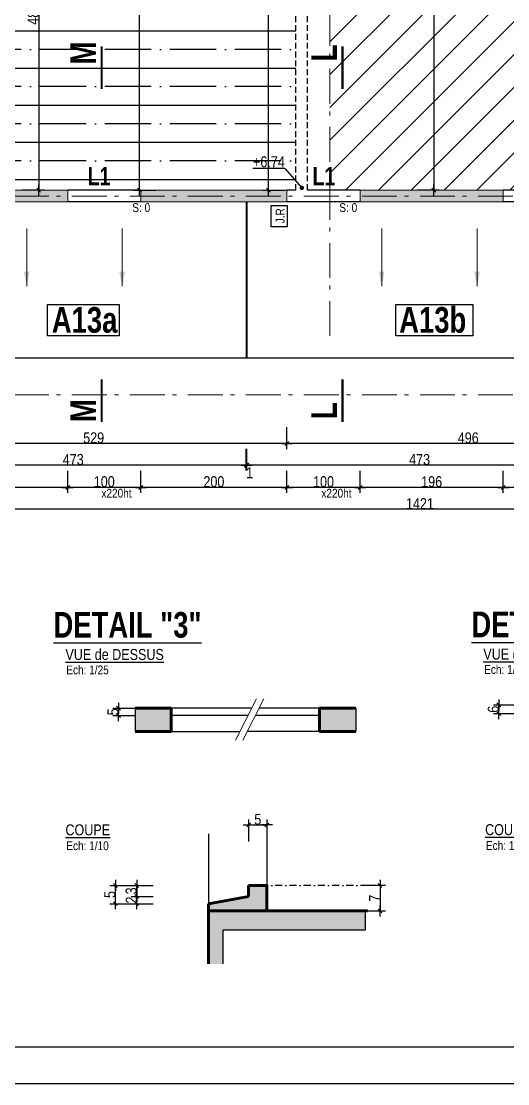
# Model space of a CAD drawing. Header units: centimetres. Extents: x -31 to 9059, y 2319 to 6519.
# Drawn here: x 6375 to 7041, y 2319 to 3772 of the extents above; entities that cross this region are included whole.
import ezdxf
from ezdxf.enums import TextEntityAlignment as Align

# ---------------------------------------------------------------- set-up
doc = ezdxf.new("R2010")
doc.units = ezdxf.units.CM
doc.header["$LTSCALE"] = 12.7
doc.header["$PDMODE"] = 1
doc.header["$PDSIZE"] = -2
for name, pattern in [('CACHEX2', [19.05, 12.7, -6.35]), ('Style de ligne -6', [2.08328, 1.25, -0.41656, 0.13886, -0.27786]), ('TIRETPTX2', [50.8, 25.4, -12.7, 0, -12.7])]:
    doc.linetypes.add(name, pattern=pattern)
for name, color, linetype in [('01_cote_gen', 4, 'Continuous'), ('01_linteaux', 2, 'Continuous'), ('01_murs_sup', 2, 'CACHEX2'), ('01_poch_BN', 9, 'Continuous'), ('01_poch_murs', 253, 'Continuous'), ('01_texte', 230, 'Continuous'), ('AA_COTES', 2, 'Continuous')]:
    doc.layers.add(name, color=color, linetype=linetype)
for name, color, linetype, lineweight in [('01_murs_coup', 5, 'Continuous', 60), ('01_tram_axes', 2, 'TIRETPTX2', 9), ('B Général', 7, 'Continuous', 5)]:
    doc.layers.add(name, color=color, linetype=linetype, lineweight=lineweight)
doc.styles.add('ARIAL NA', font='ARIALN.TTF')
doc.styles.add('impact', font='impact.ttf')
doc.styles.add('STYLE2', font='ARIALN.TTF')
doc.dimstyles.new('JB10', dxfattribs={"dimscale": 0.1, "dimtxt": 150, "dimasz": 15, "dimexe": 0.1, "dimexo": 0.1, "dimgap": 0.09, "dimtad": 1, "dimdec": 1, "dimlfac": 0.2, "dimdsep": 46, "dimtxsty": 'STYLE2', "dimblk1": 'BOND_G', "dimblk2": 'BOND_D', "dimsah": 1, "dimcen": 1.5, "dimdle": 0.01, "dimse1": 1, "dimse2": 1, "dimclrd": 4, "dimclre": 2, "dimclrt": 6, "dimazin": 2, "dimtfac": 2.333333, "dimtdec": 1, "dimtix": 1, "dimtmove": 2, "dimatfit": 3, "dimldrblk": 'BOND_G', "dimfxl": 1, "dimtolj": 1, "dimtzin": 0, "dimarcsym": 0})
doc.dimstyles.new('JB25', dxfattribs={"dimscale": 0.1, "dimtxt": 150, "dimasz": 15, "dimexe": 0.1, "dimexo": 0.1, "dimgap": 0.09, "dimtad": 1, "dimdec": 1, "dimlfac": 0.5, "dimdsep": 46, "dimtxsty": 'STYLE2', "dimblk1": 'BOND_G', "dimblk2": 'BOND_D', "dimsah": 1, "dimcen": 1.5, "dimdle": 0.01, "dimse1": 1, "dimse2": 1, "dimclrd": 4, "dimclre": 2, "dimclrt": 6, "dimazin": 2, "dimtfac": 2.333333, "dimtdec": 1, "dimtix": 1, "dimtmove": 2, "dimatfit": 3, "dimldrblk": 'BOND_G', "dimfxl": 1, "dimtolj": 1, "dimtzin": 0, "dimarcsym": 0})
doc.dimstyles.new('JB50', dxfattribs={"dimscale": 0.1, "dimtxt": 150, "dimasz": 15, "dimexe": 0.1, "dimexo": 0.1, "dimgap": 0.09, "dimtad": 1, "dimdec": 1, "dimdsep": 46, "dimtxsty": 'STYLE2', "dimblk1": 'BOND_G', "dimblk2": 'BOND_D', "dimsah": 1, "dimcen": 1.5, "dimdle": 0.01, "dimse1": 1, "dimse2": 1, "dimclrd": 4, "dimclre": 2, "dimclrt": 6, "dimazin": 2, "dimtfac": 2.333333, "dimtdec": 1, "dimtix": 1, "dimtmove": 2, "dimatfit": 3, "dimldrblk": 'BOND_G', "dimfxl": 1, "dimtolj": 1, "dimtzin": 0, "dimarcsym": 0})

# ---------------------------------------------------------------- blocks, each defined once
blk = doc.blocks.new('BOND_G')
at = {"layer": 'AA_COTES', "color": 0}
for p, q in [((0, -5), (0, 15)), ((5, 0), (-5, 0)), ((1.77, 1.77), (-1.77, -1.77))]:
    blk.add_line(p, q, dxfattribs=at)
blk = doc.blocks.new('BOND_D')
at = {"layer": 'AA_COTES', "color": 0}
for p, q in [((5, 0), (-5, 0)), ((-1.77, -1.77), (1.77, 1.77)), ((0, 5), (0, -15))]:
    blk.add_line(p, q, dxfattribs=at)
blk = doc.blocks.new('*D1125')
at = {"layer": '01_cote_gen', "color": 4, "lineweight": -2, "transparency": 16777216}
blk.add_line((7629.5, 3104.9), (6211.5, 3104.9), dxfattribs=at)
at = {"layer": 'Defpoints', "color": 0, "transparency": 16777216}
for p in [(6210, 3525.4), (7631, 3525.3), (6210, 3104.9)]:
    blk.add_point(p, dxfattribs=at)
at = {"layer": '01_cote_gen', "color": 4, "lineweight": -2, "transparency": 16777216, "xscale": 1.5, "yscale": 1.5, "zscale": 1.5, "rotation": 180}
blk.add_blockref('BOND_D', (6210, 3104.9), dxfattribs=at)
at = {"layer": '01_cote_gen', "color": 4, "lineweight": -2, "transparency": 16777216, "xscale": 1.5, "yscale": 1.5, "zscale": 1.5}
blk.add_blockref('BOND_G', (7631, 3104.9), dxfattribs=at)
at = {"layer": '01_cote_gen', "color": 6, "transparency": 16777216, "insert": (6920.9, 3112.4), "char_height": 15, "attachment_point": 5, "style": 'STYLE2'}
blk.add_mtext('\\A1;1421', dxfattribs=at)
blk = doc.blocks.new('*D1128')
at = {"layer": '01_cote_gen', "color": 4, "lineweight": -2, "transparency": 16777216}
blk.add_line((7233.5, 3134.7), (7036.5, 3134.7), dxfattribs=at)
at = {"layer": 'Defpoints', "color": 0, "transparency": 16777216}
for p in [(7035, 3533.4), (7235, 3525.4), (7035, 3134.7)]:
    blk.add_point(p, dxfattribs=at)
at = {"layer": '01_cote_gen', "color": 4, "lineweight": -2, "transparency": 16777216, "xscale": 1.5, "yscale": 1.5, "zscale": 1.5, "rotation": 180}
blk.add_blockref('BOND_D', (7035, 3134.7), dxfattribs=at)
at = {"layer": '01_cote_gen', "color": 4, "lineweight": -2, "transparency": 16777216, "xscale": 1.5, "yscale": 1.5, "zscale": 1.5}
blk.add_blockref('BOND_G', (7235, 3134.7), dxfattribs=at)
at = {"layer": '01_cote_gen', "color": 6, "transparency": 16777216, "insert": (7135, 3142.4), "char_height": 15, "attachment_point": 5, "style": 'STYLE2'}
blk.add_mtext('\\A1;200', dxfattribs=at)
blk = doc.blocks.new('*D1129')
at = {"layer": '01_cote_gen', "color": 4, "lineweight": -2, "transparency": 16777216}
blk.add_line((7033.5, 3134.7), (6840.5, 3134.7), dxfattribs=at)
at = {"layer": 'Defpoints', "color": 0, "transparency": 16777216}
for p in [(7035, 3533.4), (6839, 3525.4), (6839, 3134.7)]:
    blk.add_point(p, dxfattribs=at)
at = {"layer": '01_cote_gen', "color": 4, "lineweight": -2, "transparency": 16777216, "xscale": 1.5, "yscale": 1.5, "zscale": 1.5, "rotation": 180}
blk.add_blockref('BOND_D', (6839, 3134.7), dxfattribs=at)
at = {"layer": '01_cote_gen', "color": 4, "lineweight": -2, "transparency": 16777216, "xscale": 1.5, "yscale": 1.5, "zscale": 1.5}
blk.add_blockref('BOND_G', (7035, 3134.7), dxfattribs=at)
at = {"layer": '01_cote_gen', "color": 6, "transparency": 16777216, "insert": (6937, 3142.4), "char_height": 15, "attachment_point": 5, "style": 'STYLE2'}
blk.add_mtext('\\A1;196', dxfattribs=at)
blk = doc.blocks.new('*D1130')
at = {"layer": '01_cote_gen', "color": 4, "lineweight": -2, "transparency": 16777216}
blk.add_line((6837.5, 3134.7), (6740.5, 3134.7), dxfattribs=at)
at = {"layer": 'Defpoints', "color": 0, "transparency": 16777216}
for p in [(6739, 3525.4), (6839, 3525.4), (6739, 3134.7)]:
    blk.add_point(p, dxfattribs=at)
at = {"layer": '01_cote_gen', "color": 4, "lineweight": -2, "transparency": 16777216, "xscale": 1.5, "yscale": 1.5, "zscale": 1.5, "rotation": 180}
blk.add_blockref('BOND_D', (6739, 3134.7), dxfattribs=at)
at = {"layer": '01_cote_gen', "color": 4, "lineweight": -2, "transparency": 16777216, "xscale": 1.5, "yscale": 1.5, "zscale": 1.5}
blk.add_blockref('BOND_G', (6839, 3134.7), dxfattribs=at)
at = {"layer": '01_cote_gen', "color": 6, "transparency": 16777216, "insert": (6789, 3142.4), "char_height": 15, "attachment_point": 5, "style": 'STYLE2'}
blk.add_mtext('\\A1;100', dxfattribs=at)
blk = doc.blocks.new('*D1131')
at = {"layer": '01_cote_gen', "color": 4, "lineweight": -2, "transparency": 16777216}
blk.add_line((6737.5, 3134.7), (6540.5, 3134.7), dxfattribs=at)
at = {"layer": 'Defpoints', "color": 0, "transparency": 16777216}
for p in [(6539, 3525.4), (6739, 3525.4), (6539, 3134.7)]:
    blk.add_point(p, dxfattribs=at)
at = {"layer": '01_cote_gen', "color": 4, "lineweight": -2, "transparency": 16777216, "xscale": 1.5, "yscale": 1.5, "zscale": 1.5, "rotation": 180}
blk.add_blockref('BOND_D', (6539, 3134.7), dxfattribs=at)
at = {"layer": '01_cote_gen', "color": 4, "lineweight": -2, "transparency": 16777216, "xscale": 1.5, "yscale": 1.5, "zscale": 1.5}
blk.add_blockref('BOND_G', (6739, 3134.7), dxfattribs=at)
at = {"layer": '01_cote_gen', "color": 6, "transparency": 16777216, "insert": (6639, 3142.4), "char_height": 15, "attachment_point": 5, "style": 'STYLE2'}
blk.add_mtext('\\A1;200', dxfattribs=at)
blk = doc.blocks.new('*D1132')
at = {"layer": '01_cote_gen', "color": 4, "lineweight": -2, "transparency": 16777216}
blk.add_line((6537.5, 3134.7), (6440.5, 3134.7), dxfattribs=at)
at = {"layer": 'Defpoints', "color": 0, "transparency": 16777216}
for p in [(6439, 3525.4), (6539, 3525.4), (6439, 3134.7)]:
    blk.add_point(p, dxfattribs=at)
at = {"layer": '01_cote_gen', "color": 4, "lineweight": -2, "transparency": 16777216, "xscale": 1.5, "yscale": 1.5, "zscale": 1.5, "rotation": 180}
blk.add_blockref('BOND_D', (6439, 3134.7), dxfattribs=at)
at = {"layer": '01_cote_gen', "color": 4, "lineweight": -2, "transparency": 16777216, "xscale": 1.5, "yscale": 1.5, "zscale": 1.5}
blk.add_blockref('BOND_G', (6539, 3134.7), dxfattribs=at)
at = {"layer": '01_cote_gen', "color": 6, "transparency": 16777216, "insert": (6489, 3142.4), "char_height": 15, "attachment_point": 5, "style": 'STYLE2'}
blk.add_mtext('\\A1;100', dxfattribs=at)
blk = doc.blocks.new('*D1133')
at = {"layer": '01_cote_gen', "color": 4, "lineweight": -2, "transparency": 16777216}
blk.add_line((6437.5, 3134.7), (6211.5, 3134.7), dxfattribs=at)
at = {"layer": 'Defpoints', "color": 0, "transparency": 16777216}
for p in [(6210, 3525.4), (6439, 3525.4), (6210, 3134.7)]:
    blk.add_point(p, dxfattribs=at)
at = {"layer": '01_cote_gen', "color": 4, "lineweight": -2, "transparency": 16777216, "xscale": 1.5, "yscale": 1.5, "zscale": 1.5, "rotation": 180}
blk.add_blockref('BOND_D', (6210, 3134.7), dxfattribs=at)
at = {"layer": '01_cote_gen', "color": 4, "lineweight": -2, "transparency": 16777216, "xscale": 1.5, "yscale": 1.5, "zscale": 1.5}
blk.add_blockref('BOND_G', (6439, 3134.7), dxfattribs=at)
at = {"layer": '01_cote_gen', "color": 6, "transparency": 16777216, "insert": (6324.5, 3142.4), "char_height": 15, "attachment_point": 5, "style": 'STYLE2'}
blk.add_mtext('\\A1;229', dxfattribs=at)
blk = doc.blocks.new('*D1596')
at = {"layer": '01_cote_gen', "color": 4, "lineweight": -2, "transparency": 16777216}
blk.add_line((6939.8, 4132.9), (6939.8, 3542.9), dxfattribs=at)
at = {"layer": 'Defpoints', "color": 0, "transparency": 16777216}
for p in [(6917.3, 4134.4), (6917.3, 3541.4), (6939.8, 3541.4)]:
    blk.add_point(p, dxfattribs=at)
at = {"layer": '01_cote_gen', "color": 4, "lineweight": -2, "transparency": 16777216, "xscale": 1.5, "yscale": 1.5, "zscale": 1.5}
for name, p, rotation in [('BOND_G', (6939.8, 4134.4), 90), ('BOND_D', (6939.8, 3541.4), 270)]:
    blk.add_blockref(name, p, dxfattribs=dict(at, rotation=rotation))
at = {"layer": '01_cote_gen', "color": 6, "transparency": 16777216, "insert": (6932.1, 3837.9), "char_height": 15, "attachment_point": 5, "rotation": 90, "style": 'STYLE2'}
blk.add_mtext('\\A1;593', dxfattribs=at)
blk = doc.blocks.new('*D1610')
at = {"layer": '01_cote_gen', "color": 4, "lineweight": -2, "transparency": 16777216}
blk.add_line((6681.5, 3165.1), (6211.5, 3165.1), dxfattribs=at)
at = {"layer": 'Defpoints', "color": 0, "transparency": 16777216}
for p in [(6683, 3258.4), (6210, 3221.9), (6210, 3165.1)]:
    blk.add_point(p, dxfattribs=at)
at = {"layer": '01_cote_gen', "color": 4, "lineweight": -2, "transparency": 16777216, "xscale": 1.5, "yscale": 1.5, "zscale": 1.5, "rotation": 180}
blk.add_blockref('BOND_D', (6210, 3165.1), dxfattribs=at)
at = {"layer": '01_cote_gen', "color": 4, "lineweight": -2, "transparency": 16777216, "xscale": 1.5, "yscale": 1.5, "zscale": 1.5}
blk.add_blockref('BOND_G', (6683, 3165.1), dxfattribs=at)
at = {"layer": '01_cote_gen', "color": 6, "transparency": 16777216, "insert": (6446.5, 3172.8), "char_height": 15, "attachment_point": 5, "style": 'STYLE2'}
blk.add_mtext('\\A1;473', dxfattribs=at)
blk = doc.blocks.new('*D1611')
at = {"layer": '01_cote_gen', "color": 4, "lineweight": -2, "transparency": 16777216}
blk.add_line((7155.5, 3165.1), (6685.5, 3165.1), dxfattribs=at)
at = {"layer": 'Defpoints', "color": 0, "transparency": 16777216}
for p in [(7157, 3304.2), (6684, 3292.8), (6684, 3165.1)]:
    blk.add_point(p, dxfattribs=at)
at = {"layer": '01_cote_gen', "color": 4, "lineweight": -2, "transparency": 16777216, "xscale": 1.5, "yscale": 1.5, "zscale": 1.5, "rotation": 180}
blk.add_blockref('BOND_D', (6684, 3165.1), dxfattribs=at)
at = {"layer": '01_cote_gen', "color": 4, "lineweight": -2, "transparency": 16777216, "xscale": 1.5, "yscale": 1.5, "zscale": 1.5}
blk.add_blockref('BOND_G', (7157, 3165.1), dxfattribs=at)
at = {"layer": '01_cote_gen', "color": 6, "transparency": 16777216, "insert": (6920.5, 3172.8), "char_height": 15, "attachment_point": 5, "style": 'STYLE2'}
blk.add_mtext('\\A1;473', dxfattribs=at)
blk = doc.blocks.new('*D1618')
at = {"layer": '01_cote_gen', "color": 4, "lineweight": -2, "transparency": 16777216}
for p, q in [((6681.5, 3165.1), (6680, 3165.1)), ((6683, 3165.1), (6684, 3165.1)), ((6685.5, 3165.1), (6687, 3165.1))]:
    blk.add_line(p, q, dxfattribs=at)
at = {"layer": 'Defpoints', "color": 0, "transparency": 16777216}
for p in [(6683, 3276.8), (6684, 3276.8), (6684, 3165.1)]:
    blk.add_point(p, dxfattribs=at)
at = {"layer": '01_cote_gen', "color": 4, "lineweight": -2, "transparency": 16777216, "xscale": 1.5, "yscale": 1.5, "zscale": 1.5}
blk.add_blockref('BOND_G', (6683, 3165.1), dxfattribs=at)
at = {"layer": '01_cote_gen', "color": 4, "lineweight": -2, "transparency": 16777216, "xscale": 1.5, "yscale": 1.5, "zscale": 1.5, "rotation": 180}
blk.add_blockref('BOND_D', (6684, 3165.1), dxfattribs=at)
at = {"layer": '01_cote_gen', "color": 6, "transparency": 16777216, "insert": (6687.9, 3154.7), "char_height": 15, "attachment_point": 5, "style": 'STYLE2'}
blk.add_mtext('\\A1;1', dxfattribs=at)
blk = doc.blocks.new('*D1935')
at = {"layer": '01_cote_gen', "color": 4, "lineweight": -2, "transparency": 16777216}
blk.add_line((7028.9, 2826.7), (7028.9, 2835.7), dxfattribs=at)
at = {"layer": 'Defpoints', "color": 0, "transparency": 16777216}
for p in [(7028.9, 2837.2), (7071.7, 2837.2), (7070.8, 2825.2)]:
    blk.add_point(p, dxfattribs=at)
at = {"layer": '01_cote_gen', "color": 4, "lineweight": -2, "transparency": 16777216, "xscale": 1.5, "yscale": 1.5, "zscale": 1.5}
for name, p, rotation in [('BOND_D', (7028.9, 2837.2), 90), ('BOND_G', (7028.9, 2825.2), 270)]:
    blk.add_blockref(name, p, dxfattribs=dict(at, rotation=rotation))
at = {"layer": '01_cote_gen', "color": 6, "transparency": 16777216, "insert": (7021.3, 2831.2), "char_height": 15, "attachment_point": 5, "rotation": 90, "style": 'STYLE2'}
blk.add_mtext('\\A1;6', dxfattribs=at)
blk = doc.blocks.new('*D1951')
at = {"layer": '01_cote_gen', "color": 4, "lineweight": -2, "transparency": 16777216}
blk.add_line((6866.3, 2588.7), (6866.3, 2556.7), dxfattribs=at)
at = {"layer": 'Defpoints', "color": 0, "transparency": 16777216}
for p in [(6721.5, 2590.2), (6740.4, 2555.2), (6866.3, 2555.2)]:
    blk.add_point(p, dxfattribs=at)
at = {"layer": '01_cote_gen', "color": 4, "lineweight": -2, "transparency": 16777216, "xscale": 1.5, "yscale": 1.5, "zscale": 1.5}
for name, p, rotation in [('BOND_G', (6866.3, 2590.2), 90), ('BOND_D', (6866.3, 2555.2), 270)]:
    blk.add_blockref(name, p, dxfattribs=dict(at, rotation=rotation))
at = {"layer": '01_cote_gen', "color": 6, "transparency": 16777216, "insert": (6858.8, 2572.7), "char_height": 15, "attachment_point": 5, "rotation": 90, "style": 'STYLE2'}
blk.add_mtext('\\A1;7', dxfattribs=at)
blk = doc.blocks.new('*D1952')
at = {"layer": '01_cote_gen', "color": 4, "lineweight": -2, "transparency": 16777216}
blk.add_line((6508.4, 2824.1), (6508.4, 2831.1), dxfattribs=at)
at = {"layer": 'Defpoints', "color": 0, "transparency": 16777216}
for p in [(6508.4, 2832.6), (6580.7, 2832.6), (6580.7, 2822.6)]:
    blk.add_point(p, dxfattribs=at)
at = {"layer": '01_cote_gen', "color": 4, "lineweight": -2, "transparency": 16777216, "xscale": 1.5, "yscale": 1.5, "zscale": 1.5}
for name, p, rotation in [('BOND_D', (6508.4, 2832.6), 90), ('BOND_G', (6508.4, 2822.6), 270)]:
    blk.add_blockref(name, p, dxfattribs=dict(at, rotation=rotation))
at = {"layer": '01_cote_gen', "color": 6, "transparency": 16777216, "insert": (6500.8, 2827.6), "char_height": 15, "attachment_point": 5, "rotation": 90, "style": 'STYLE2'}
blk.add_mtext('\\A1;5', dxfattribs=at)
blk = doc.blocks.new('*D1953')
at = {"layer": '01_cote_gen', "color": 4, "lineweight": -2, "transparency": 16777216}
blk.add_line((6688, 2672.9), (6710, 2672.9), dxfattribs=at)
at = {"layer": 'Defpoints', "color": 0, "transparency": 16777216}
for p in [(6711.5, 2672.9), (6686.5, 2590.2), (6711.5, 2595.1)]:
    blk.add_point(p, dxfattribs=at)
at = {"layer": '01_cote_gen', "color": 4, "lineweight": -2, "transparency": 16777216, "xscale": 1.5, "yscale": 1.5, "zscale": 1.5, "rotation": 180}
blk.add_blockref('BOND_G', (6686.5, 2672.9), dxfattribs=at)
at = {"layer": '01_cote_gen', "color": 4, "lineweight": -2, "transparency": 16777216, "xscale": 1.5, "yscale": 1.5, "zscale": 1.5}
blk.add_blockref('BOND_D', (6711.5, 2672.9), dxfattribs=at)
at = {"layer": '01_cote_gen', "color": 6, "transparency": 16777216, "insert": (6699, 2680.5), "char_height": 15, "attachment_point": 5, "style": 'STYLE2'}
blk.add_mtext('\\A1;5', dxfattribs=at)
blk = doc.blocks.new('*D1937')
at = {"layer": '01_cote_gen', "color": 4, "lineweight": -2, "transparency": 16777216}
blk.add_line((6533.4, 2566.7), (6533.4, 2573.7), dxfattribs=at)
at = {"layer": 'Defpoints', "color": 0, "transparency": 16777216}
for p in [(6533.4, 2575.2), (6645.9, 2575.2), (6667.6, 2565.2)]:
    blk.add_point(p, dxfattribs=at)
at = {"layer": '01_cote_gen', "color": 4, "lineweight": -2, "transparency": 16777216, "xscale": 1.5, "yscale": 1.5, "zscale": 1.5}
for name, p, rotation in [('BOND_D', (6533.4, 2575.2), 90), ('BOND_G', (6533.4, 2565.2), 270)]:
    blk.add_blockref(name, p, dxfattribs=dict(at, rotation=rotation))
at = {"layer": '01_cote_gen', "color": 6, "transparency": 16777216, "insert": (6525.9, 2570.2), "char_height": 15, "attachment_point": 5, "rotation": 90, "style": 'STYLE2'}
blk.add_mtext('\\A1;2', dxfattribs=at)
blk = doc.blocks.new('*D1938')
at = {"layer": '01_cote_gen', "color": 4, "lineweight": -2, "transparency": 16777216}
blk.add_line((6533.4, 2576.7), (6533.4, 2588.7), dxfattribs=at)
at = {"layer": 'Defpoints', "color": 0, "transparency": 16777216}
for p in [(6533.4, 2590.2), (6645.9, 2590.2), (6562, 2575.2)]:
    blk.add_point(p, dxfattribs=at)
at = {"layer": '01_cote_gen', "color": 4, "lineweight": -2, "transparency": 16777216, "xscale": 1.5, "yscale": 1.5, "zscale": 1.5}
for name, p, rotation in [('BOND_D', (6533.4, 2590.2), 90), ('BOND_G', (6533.4, 2575.2), 270)]:
    blk.add_blockref(name, p, dxfattribs=dict(at, rotation=rotation))
at = {"layer": '01_cote_gen', "color": 6, "transparency": 16777216, "insert": (6525.8, 2582.7), "char_height": 15, "attachment_point": 5, "rotation": 90, "style": 'STYLE2'}
blk.add_mtext('\\A1;3', dxfattribs=at)
blk = doc.blocks.new('*D1939')
at = {"layer": '01_cote_gen', "color": 4, "lineweight": -2, "transparency": 16777216}
blk.add_line((6504.2, 2566.7), (6504.2, 2588.7), dxfattribs=at)
at = {"layer": 'Defpoints', "color": 0, "transparency": 16777216}
for p in [(6504.2, 2590.2), (6549.8, 2590.2), (6555.9, 2565.2)]:
    blk.add_point(p, dxfattribs=at)
at = {"layer": '01_cote_gen', "color": 4, "lineweight": -2, "transparency": 16777216, "xscale": 1.5, "yscale": 1.5, "zscale": 1.5}
for name, p, rotation in [('BOND_D', (6504.2, 2590.2), 90), ('BOND_G', (6504.2, 2565.2), 270)]:
    blk.add_blockref(name, p, dxfattribs=dict(at, rotation=rotation))
at = {"layer": '01_cote_gen', "color": 6, "transparency": 16777216, "insert": (6496.6, 2577.7), "char_height": 15, "attachment_point": 5, "rotation": 90, "style": 'STYLE2'}
blk.add_mtext('\\A1;5', dxfattribs=at)
blk = doc.blocks.new('*D1994')
at = {"layer": '01_cote_gen', "color": 4, "lineweight": -2, "transparency": 16777216}
blk.add_line((7233.5, 3194.7), (6740.5, 3194.7), dxfattribs=at)
at = {"layer": 'Defpoints', "color": 0, "transparency": 16777216}
for p in [(6739, 3525.4), (7235, 3525.4), (6739, 3194.7)]:
    blk.add_point(p, dxfattribs=at)
at = {"layer": '01_cote_gen', "color": 4, "lineweight": -2, "transparency": 16777216, "xscale": 1.5, "yscale": 1.5, "zscale": 1.5, "rotation": 180}
blk.add_blockref('BOND_D', (6739, 3194.7), dxfattribs=at)
at = {"layer": '01_cote_gen', "color": 4, "lineweight": -2, "transparency": 16777216, "xscale": 1.5, "yscale": 1.5, "zscale": 1.5}
blk.add_blockref('BOND_G', (7235, 3194.7), dxfattribs=at)
at = {"layer": '01_cote_gen', "color": 6, "transparency": 16777216, "insert": (6987, 3202.4), "char_height": 15, "attachment_point": 5, "style": 'STYLE2'}
blk.add_mtext('\\A1;496', dxfattribs=at)
blk = doc.blocks.new('*D1995')
at = {"layer": '01_cote_gen', "color": 4, "lineweight": -2, "transparency": 16777216}
blk.add_line((6737.5, 3194.7), (6211.5, 3194.7), dxfattribs=at)
at = {"layer": 'Defpoints', "color": 0, "transparency": 16777216}
for p in [(6739, 3533.4), (6210, 3525.4), (6210, 3194.7)]:
    blk.add_point(p, dxfattribs=at)
at = {"layer": '01_cote_gen', "color": 4, "lineweight": -2, "transparency": 16777216, "xscale": 1.5, "yscale": 1.5, "zscale": 1.5, "rotation": 180}
blk.add_blockref('BOND_D', (6210, 3194.7), dxfattribs=at)
at = {"layer": '01_cote_gen', "color": 4, "lineweight": -2, "transparency": 16777216, "xscale": 1.5, "yscale": 1.5, "zscale": 1.5}
blk.add_blockref('BOND_G', (6739, 3194.7), dxfattribs=at)
at = {"layer": '01_cote_gen', "color": 6, "transparency": 16777216, "insert": (6474.5, 3202.4), "char_height": 15, "attachment_point": 5, "style": 'STYLE2'}
blk.add_mtext('\\A1;529', dxfattribs=at)
blk = doc.blocks.new('*D2351')
at = {"layer": '01_poch_BN', "color": 4, "lineweight": -2, "ltscale": 2, "transparency": 16777216}
blk.add_line((6713.6, 3542.9), (6713.6, 4165.9), dxfattribs=at)
at = {"layer": 'Defpoints', "color": 0, "ltscale": 2, "transparency": 16777216}
for p in [(6713.6, 4167.4), (6767, 4167.4), (6826.7, 3541.4)]:
    blk.add_point(p, dxfattribs=at)
at = {"layer": '01_poch_BN', "color": 4, "lineweight": -2, "ltscale": 2, "transparency": 16777216, "xscale": 1.5, "yscale": 1.5, "zscale": 1.5}
for name, p, rotation in [('BOND_D', (6713.6, 4167.4), 90), ('BOND_G', (6713.6, 3541.4), 270)]:
    blk.add_blockref(name, p, dxfattribs=dict(at, rotation=rotation))
at = {"layer": '01_poch_BN', "color": 6, "ltscale": 2, "transparency": 16777216, "insert": (6705.9, 3854.4), "char_height": 15, "attachment_point": 5, "rotation": 90, "style": 'STYLE2'}
blk.add_mtext('\\A1;626', dxfattribs=at)
blk = doc.blocks.new('*D2354')
at = {"layer": '01_poch_BN', "color": 4, "lineweight": -2, "ltscale": 2, "transparency": 16777216}
blk.add_line((6537.1, 3542.9), (6537.1, 4132.9), dxfattribs=at)
at = {"layer": 'Defpoints', "color": 0, "ltscale": 2, "transparency": 16777216}
for p in [(6512.5, 4134.4), (6537.1, 4134.4), (6579.1, 3541.4)]:
    blk.add_point(p, dxfattribs=at)
at = {"layer": '01_poch_BN', "color": 4, "lineweight": -2, "ltscale": 2, "transparency": 16777216, "xscale": 1.5, "yscale": 1.5, "zscale": 1.5}
for name, p, rotation in [('BOND_D', (6537.1, 4134.4), 90), ('BOND_G', (6537.1, 3541.4), 270)]:
    blk.add_blockref(name, p, dxfattribs=dict(at, rotation=rotation))
at = {"layer": '01_poch_BN', "color": 6, "ltscale": 2, "transparency": 16777216, "insert": (6529.4, 3837.9), "char_height": 15, "attachment_point": 5, "rotation": 90, "style": 'STYLE2'}
blk.add_mtext('\\A1;593', dxfattribs=at)
blk = doc.blocks.new('*D2368')
at = {"layer": '01_poch_BN', "color": 4, "lineweight": -2, "ltscale": 2, "transparency": 16777216}
blk.add_line((6399.3, 4020.9), (6399.3, 3542.9), dxfattribs=at)
at = {"layer": 'Defpoints', "color": 0, "ltscale": 2, "transparency": 16777216}
for p in [(6377.2, 4022.4), (6377.2, 3541.4), (6399.3, 3541.4)]:
    blk.add_point(p, dxfattribs=at)
at = {"layer": '01_poch_BN', "color": 4, "lineweight": -2, "ltscale": 2, "transparency": 16777216, "xscale": 1.5, "yscale": 1.5, "zscale": 1.5}
for name, p, rotation in [('BOND_G', (6399.3, 4022.4), 90), ('BOND_D', (6399.3, 3541.4), 270)]:
    blk.add_blockref(name, p, dxfattribs=dict(at, rotation=rotation))
at = {"layer": '01_poch_BN', "color": 6, "ltscale": 2, "transparency": 16777216, "insert": (6391.7, 3781.9), "char_height": 15, "attachment_point": 5, "rotation": 90, "style": 'STYLE2'}
blk.add_mtext('\\A1;481', dxfattribs=at)

msp = doc.modelspace()

# ---------------------------------------------------------------- hatches: boundary and pattern name
at = {"layer": '01_poch_BN'}
h = msp.add_hatch(color=256, dxfattribs=at)
h.dxf.hatch_style = 1
h.paths.add_polyline_path([(6580.72, 2832.64), (6531.19, 2832.64), (6531.19, 2800.64), (6580.72, 2800.64)])
h.paths.add_polyline_path([(6833.11, 2832.64), (6783.59, 2832.64), (6783.59, 2800.64), (6833.11, 2800.64)])
h = msp.add_hatch(color=256, dxfattribs=at)
h.dxf.hatch_style = 1
h.paths.add_polyline_path([(6846.23, 2555.22), (6721.49, 2555.22), (6631.49, 2555.22), (6631.49, 2482.92), (6651.63, 2482.92), (6651.63, 2529.45), (6846.23, 2529.45)])
h.paths.add_polyline_path([(6711.49, 2590.22), (6686.49, 2590.22), (6686.49, 2575.22), (6631.49, 2565.22), (6631.49, 2555.22), (6711.49, 2555.22)])
at = {"layer": '01_poch_murs'}
h = msp.add_hatch(dxfattribs=at)
h.set_pattern_fill('ANSI31', color=256, scale=10)
h.paths.add_polyline_path([(7077.02, 4893.39), (7000.97, 4893.39), (6811.97, 4893.41), (6797.51, 4893.41), (6797.51, 4300.39), (6805.96, 4300.39), (6805.96, 4291.31), (7077.03, 4291.31)])
h.paths.add_polyline_path([(6797.51, 4893.41), (6766.96, 4893.41), (6766.96, 4300.39), (6797.51, 4300.39)])
h.paths.add_polyline_path([(7614.97, 4780.31), (7614.97, 4893.31), (7461.97, 4893.34), (7261.97, 4893.34), (7100.97, 4893.39), (7077.02, 4893.39), (7077.03, 4291.31), (7120.97, 4291.31), (7120.97, 4291.36), (7140.97, 4291.36), (7614.97, 4291.33), (7614.97, 4347.31), (7614.97, 4447.31), (7614.97, 4680.31)])
h.paths.add_polyline_path([(7140.97, 4226.36), (7140.97, 4291.36), (7614.97, 4291.33), (7614.97, 4226.29)])
h.paths.add_polyline_path([(7120.97, 4291.31), (7077.03, 4291.31), (7077.03, 4226.36), (7120.97, 4226.36)])
h.paths.add_polyline_path([(7077.03, 4291.31), (6805.96, 4291.31), (6805.96, 4226.36), (7077.03, 4226.36)])
h.paths.add_polyline_path([(7614.97, 4087.31), (7614.97, 4208.29), (7140.97, 4208.36), (7140.97, 4143.36), (7120.97, 4143.36), (7120.97, 4208.36), (7077.03, 4208.36), (7077.04, 3541.34), (7234.97, 3541.34), (7234.97, 3541.34), (7388.97, 3541.34), (7488.97, 3541.34), (7614.97, 3541.31), (7614.97, 3654.31), (7614.97, 3754.31), (7614.97, 3987.31)])
h.paths.add_polyline_path([(7077.03, 4208.36), (6805.96, 4208.36), (6805.96, 4134.39), (6797.52, 4134.39), (6797.52, 3541.39), (6838.99, 3541.39), (7034.98, 3541.39), (7077.04, 3541.38)])
h = msp.add_hatch(dxfattribs=at)
h.set_pattern_fill('ANSI35', color=256, scale=8, angle=135)
h.paths.add_polyline_path([(6750.96, 4282.39), (6692.96, 4282.39), (6590.96, 4282.39), (6218.52, 4282.39), (6218.52, 4152.39), (6590.96, 4152.39), (6692.96, 4152.39), (6750.96, 4152.39)])
h.paths.add_polyline_path([(6686.96, 4390.39, 0.4142136), (6596.96, 4300.39), (6686.96, 4300.39)])
h.paths.add_polyline_path([(6686.96, 4134.39), (6596.96, 4134.39, 0.4142136), (6686.96, 4044.39)], flags=17)
h.paths.add_polyline_path([(6750.96, 4134.39), (6692.96, 4134.39), (6686.96, 4134.39), (6686.96, 4044.39, -0.4142136), (6596.96, 4134.39), (6590.96, 4134.39), (6267.89, 4134.39), (6267.89, 4043.29), (6225.96, 4043.29), (6225.96, 3541.39), (6438.96, 3541.39), (6538.96, 3541.39), (6738.99, 3541.39), (6750.96, 3541.39)])
h.paths.add_polyline_path([(6265.86, 4123.35), (6265.86, 4043.29), (6267.89, 4043.29), (6267.89, 4134.39), (6225.96, 4134.39), (6225.96, 4123.35)])
h = msp.add_hatch(color=256, dxfattribs=at)
h.dxf.hatch_style = 1
h.paths.add_polyline_path([(7034.98, 3541.39), (6838.99, 3541.39), (6838.99, 3525.39), (7034.98, 3525.39)])
h.paths.add_polyline_path([(6738.99, 3541.39), (6538.96, 3541.39), (6538.96, 3525.39), (6738.99, 3525.39)])
h.paths.add_polyline_path([(6438.96, 3541.39), (6225.96, 3541.39), (6209.96, 3541.39), (6209.96, 3525.39), (6438.96, 3525.39)])
h.paths.add_polyline_path([(6191.96, 3541.39), (6088.96, 3541.39), (6088.96, 3525.39), (6191.96, 3525.39)])

# ---------------------------------------------------------------- linework, layer by layer
at = {"layer": '01_cote_gen'}
msp.add_line((8009.29, 2318.88), (-30.71, 2318.88), dxfattribs=at)
at = {"layer": '01_linteaux'}
for p, q in [((6538.96, 3541.39), (6438.96, 3541.39)), ((6750.96, 3541.39), (6738.99, 3541.39)), ((6838.99, 3541.39), (6766.96, 3541.39)), ((7234.97, 3541.34), (7034.98, 3541.34)), ((6538.96, 3525.39), (6438.96, 3525.39)), ((6682.96, 3525.39), (6682.96, 3311.39)), ((6683.96, 3525.39), (6683.96, 3311.39)), ((6838.99, 3525.39), (6738.99, 3525.39)), ((7234.97, 3525.39), (7034.98, 3525.34)), ((7630.96, 3311.39), (6209.96, 3311.39)), ((6690.64, 2832.64), (6580.72, 2832.64)), ((6685.58, 2822.64), (6580.72, 2822.64)), ((6783.59, 2822.64), (6695.73, 2822.64)), ((6783.59, 2832.64), (6700.78, 2832.64)), ((6580.72, 2800.64), (6674.46, 2800.64)), ((6783.59, 2800.64), (6684.6, 2800.64)), ((6631.49, 2660.59), (6631.49, 2565.22)), ((6711.49, 2660.59), (6711.49, 2590.22))]:
    msp.add_line(p, q, dxfattribs=at)
at = {"layer": '01_linteaux', "color": 230, "lineweight": 0}
for p, q in [((6382.96, 3409.91), (6382.96, 3488.77)), ((6513.4, 3409.91), (6513.4, 3488.77)), ((6868.64, 3409.91), (6868.64, 3488.77)), ((6999.07, 3409.91), (6999.07, 3488.77))]:
    msp.add_line(p, q, dxfattribs=at)
at = {"layer": '01_linteaux', "linetype": 'TIRETPTX2', "ltscale": 0.03}
msp.add_line((6849.31, 2590.22), (6711.49, 2590.22), dxfattribs=at)
at = {"layer": '01_linteaux', "color": 230, "lineweight": 0}
for points in [[(6382.96, 3409.91), (6379.06, 3429.82), (6382.96, 3429.82)], [(6382.96, 3409.91), (6386.86, 3429.82), (6382.96, 3429.82)], [(6513.4, 3409.91), (6509.5, 3429.82), (6513.4, 3429.82)], [(6513.4, 3409.91), (6517.3, 3429.82), (6513.4, 3429.82)], [(6868.64, 3409.91), (6864.74, 3429.82), (6868.64, 3429.82)], [(6868.64, 3409.91), (6872.53, 3429.82), (6868.64, 3429.82)], [(6999.07, 3409.91), (6995.17, 3429.82), (6999.07, 3429.82)], [(6999.07, 3409.91), (7002.97, 3429.82), (6999.07, 3429.82)]]:
    msp.add_solid(points, dxfattribs=at)
at = {"layer": '01_murs_coup', "linetype": 'Continuous', "lineweight": 18}
for p, q in [((6225.96, 3541.39), (6438.96, 3541.39)), ((6438.96, 3525.39), (6438.96, 3541.39)), ((6538.96, 3541.39), (6738.99, 3541.39)), ((6538.96, 3541.39), (6538.96, 3525.39)), ((6738.99, 3525.39), (6738.99, 3541.39)), ((6838.99, 3541.39), (7034.98, 3541.39)), ((6838.99, 3525.39), (6838.99, 3541.39)), ((7034.98, 3525.39), (7034.98, 3541.39)), ((6209.96, 3525.39), (6438.96, 3525.39)), ((6538.96, 3525.39), (6738.99, 3525.39)), ((6838.99, 3525.39), (7034.98, 3525.39))]:
    msp.add_line(p, q, dxfattribs=at)
at = {"layer": '01_murs_coup'}
for p, q in [((6580.72, 2832.64), (6531.19, 2832.64)), ((6580.72, 2832.64), (6580.72, 2800.64)), ((6783.59, 2832.64), (6783.59, 2800.64)), ((6833.11, 2832.64), (6783.59, 2832.64)), ((6580.72, 2800.64), (6531.19, 2800.64)), ((6833.11, 2800.64), (6783.59, 2800.64)), ((6686.49, 2590.22), (6686.49, 2575.22)), ((6711.49, 2590.22), (6686.49, 2590.22)), ((6711.49, 2590.22), (6711.49, 2555.22)), ((6631.49, 2565.22), (6686.49, 2575.22)), ((6631.49, 2565.22), (6631.49, 2555.22)), ((6849.31, 2555.22), (6631.49, 2555.22)), ((6631.49, 2555.22), (6631.49, 2482.92)), ((6849.31, 2555.22), (6721.49, 2555.22))]:
    msp.add_line(p, q, dxfattribs=at)
at = {"layer": '01_murs_sup', "ltscale": 0.05}
for p, q in [((6750.96, 3541.39), (6750.96, 4893.41)), ((6766.96, 3541.39), (6766.96, 4893.41))]:
    msp.add_line(p, q, dxfattribs=at)
at = {"layer": '01_poch_BN'}
for p, q in [((6833.11, 2832.64), (6833.11, 2800.64)), ((6846.23, 2529.45), (6846.23, 2555.22)), ((6651.63, 2482.92), (6651.63, 2529.45)), ((6651.63, 2529.45), (6846.23, 2529.45))]:
    msp.add_line(p, q, dxfattribs=at)
at = {"layer": '01_poch_murs'}
msp.add_line((6531.19, 2832.64), (6531.19, 2800.64), dxfattribs=at)
at = {"layer": '01_texte'}
for p, q in [((6736.02, 3570.97), (6692.14, 3570.97)), ((6736.02, 3570.97), (6759.3, 3544.57)), ((8009.29, 2368.88), (19.29, 2368.88))]:
    msp.add_line(p, q, dxfattribs=at)
at = {"layer": '01_texte', "const_width": 3}
for points in [[(6485.42, 3738.24), (6485.42, 3679.74)], [(6814.93, 3738.24), (6814.93, 3679.74)], [(6485.42, 3282.46), (6485.42, 3223.96)], [(6814.93, 3282.46), (6814.93, 3223.96)]]:
    msp.add_lwpolyline(points, dxfattribs=at)
msp.add_lwpolyline([(6757.8, 3544.57, 1), (6760.8, 3544.57, 1)], format="xyb", close=True, dxfattribs=at)
at = {"layer": '01_texte'}
for points in [[(6717.55, 3491.02), (6717.55, 3520.48), (6739.18, 3520.48), (6739.18, 3491.02)], [(6411.37, 3385.08), (6509.56, 3385.08), (6509.56, 3341.84), (6411.37, 3341.84)], [(6887.71, 3385.08), (6993.12, 3385.08), (6993.12, 3341.84), (6887.71, 3341.84)]]:
    msp.add_lwpolyline(points, close=True, dxfattribs=at)
at = {"layer": '01_tram_axes', "ltscale": 0.5}
for p, q in [((6697.07, 2845.37), (6668.43, 2788.72)), ((6707.21, 2845.37), (6678.57, 2788.72))]:
    msp.add_line(p, q, dxfattribs=at)
at = {"layer": '01_tram_axes', "ltscale": 2}
msp.add_line((6711.49, 2598.24), (6711.49, 2647.22), dxfattribs=at)
at = {"layer": 'B Général', "color": 1, "linetype": 'Style de ligne -6', "lineweight": 13, "ltscale": 3, "true_color": 0xff0000}
for p, q in [((6797.53, 3342.01), (6797.5, 5462.7)), ((7762.37, 3533.31), (2882.51, 3533.31)), ((7762.37, 3261.31), (2882.51, 3261.31))]:
    msp.add_line(p, q, dxfattribs=at)

# ---------------------------------------------------------------- texts
at = {"layer": '01_texte', "style": 'impact'}
for s, p in [('M', (6488.28, 3728.99)), ('L', (6817.78, 3728.99)), ('M', (6488.28, 3239.66)), ('L', (6817.78, 3239.66))]:
    msp.add_text(s, height=35, rotation=90, dxfattribs=at).set_placement(p, align=Align.BOTTOM_CENTER)
at = {"layer": '01_texte', "style": 'ARIAL NA'}
for s, height, p in [('+6.74', 15, (6692.52, 3572.66)), ('S: 0', 12, (6527.36, 3511.42)), ('S: 0', 12, (6810.59, 3511.42)), ('x220ht', 12, (6485.12, 3120.75)), ('x220ht', 12, (6786.05, 3120.75)), ('%%UVUE de DESSUS', 15, (6435.89, 2898.65)), ('%%UVUE de DESSUS', 15, (7007.65, 2899.16)), (' Ech: 1/25', 12, (6433.23, 2879.04)), (' Ech: 1/25', 12, (7005, 2879.55)), ('%%UCOUPE', 15, (6435.89, 2658.7)), ('%%UCOUPE', 15, (7010.07, 2659.02)), (' Ech: 1/10', 12, (6433.23, 2638.47)), (' Ech: 1/10', 12, (7007.41, 2638.79))]:
    msp.add_text(s, height=height, dxfattribs=at).set_placement(p)
at = {"layer": '01_texte', "style": 'impact'}
for s, height, p in [('L1', 25, (6481.74, 3540.3)), ('L1', 25, (6789.56, 3540.3)), ('%%UDETAIL "3"', 35, (6520.79, 2918.72)), ('%%UDETAIL "4"', 35, (7092.56, 2919.23))]:
    msp.add_text(s, height=height, dxfattribs=at).set_placement(p, align=Align.BOTTOM_CENTER)
at = {"layer": '01_texte', "style": 'ARIAL NA'}
msp.add_text('J.R', height=12, rotation=90, dxfattribs=at).set_placement((6735.61, 3495.94))
at = {"layer": '01_texte', "style": 'impact'}
for s, p in [('A13a', (6462.07, 3363.84)), ('A13b', (6938.4, 3363.84))]:
    msp.add_text(s, height=35, dxfattribs=at).set_placement(p, align=Align.MIDDLE_CENTER)

# ---------------------------------------------------------------- dimensions: what is measured, and where the dimension line sits
at = {"layer": '01_cote_gen'}
for base, p1, p2, dimstyle, picture, middle in [((6939.77, 3541.39), (6917.27, 4134.39), (6917.27, 3541.39), 'JB50', '*D1596', (6932.1, 3837.89)), ((6508.44, 2832.64), (6580.72, 2822.64), (6580.72, 2832.64), 'JB25', '*D1952', (6500.81, 2827.64)), ((7028.94, 2837.15), (7070.83, 2825.15), (7071.7, 2837.15), 'JB25', '*D1935', (7021.27, 2831.15)), ((6504.22, 2590.22), (6555.93, 2565.22), (6549.81, 2590.22), 'JB10', '*D1939', (6496.58, 2577.72)), ((6533.43, 2590.22), (6562.01, 2575.22), (6645.88, 2590.22), 'JB10', '*D1938', (6525.77, 2582.72)), ((6866.26, 2555.22), (6721.49, 2590.22), (6740.4, 2555.22), 'JB10', '*D1951', (6858.75, 2572.72)), ((6533.43, 2575.22), (6667.61, 2565.22), (6645.88, 2575.22), 'JB10', '*D1937', (6525.89, 2570.22))]:
    dim = msp.add_linear_dim(base=base, p1=p1, p2=p2, angle=90, dimstyle=dimstyle, dxfattribs=at)
    dim.commit()
    dim.dimension.update_dxf_attribs({"geometry": picture, "text_midpoint": middle})
for base, p1, p2, dimstyle, picture, middle in [((6209.96, 3194.72), (6738.99, 3533.39), (6209.96, 3525.39), 'JB50', '*D1995', (6474.47, 3202.38)), ((6838.99, 3134.7), (7034.98, 3533.39), (6838.99, 3525.39), 'JB50', '*D1129', (6936.98, 3142.37)), ((7034.98, 3134.7), (7234.97, 3525.39), (7034.98, 3533.39), 'JB50', '*D1128', (7134.97, 3142.37)), ((6209.96, 3134.7), (6438.96, 3525.39), (6209.96, 3525.39), 'JB50', '*D1133', (6324.46, 3142.37)), ((6438.96, 3134.7), (6538.96, 3525.39), (6438.96, 3525.39), 'JB50', '*D1132', (6488.96, 3142.37)), ((6538.96, 3134.7), (6738.99, 3525.39), (6538.96, 3525.39), 'JB50', '*D1131', (6638.97, 3142.37)), ((6738.99, 3134.7), (6838.99, 3525.39), (6738.99, 3525.39), 'JB50', '*D1130', (6788.99, 3142.37)), ((6738.99, 3194.72), (7234.97, 3525.39), (6738.99, 3525.39), 'JB50', '*D1994', (6986.98, 3202.38)), ((6683.96, 3165.09), (7156.96, 3304.23), (6683.96, 3292.77), 'JB50', '*D1611', (6920.46, 3172.76)), ((6209.96, 3165.09), (6682.96, 3258.43), (6209.96, 3221.94), 'JB50', '*D1610', (6446.46, 3172.76)), ((6711.49, 2672.9), (6686.49, 2590.22), (6711.49, 2595.13), 'JB10', '*D1953', (6698.99, 2680.54))]:
    dim = msp.add_linear_dim(base=base, p1=p1, p2=p2, dimstyle=dimstyle, dxfattribs=at)
    dim.commit()
    dim.dimension.update_dxf_attribs({"geometry": picture, "text_midpoint": middle})
for base, p1, p2, picture, middle in [((6209.96, 3104.86), (7630.97, 3525.31), (6209.96, 3525.39), '*D1125', (6920.89, 3112.4)), ((6683.96, 3165.09), (6682.96, 3276.76), (6683.96, 3276.76), '*D1618', (6687.93, 3154.68))]:
    dim = msp.add_linear_dim(base=base, p1=p1, p2=p2, dimstyle='JB50', dxfattribs=at)
    dim.commit()
    dim.dimension.update_dxf_attribs({"geometry": picture, "text_midpoint": middle, "dimtype": 160})
at = {"layer": '01_poch_BN', "ltscale": 2}
for base, p1, p2, picture, middle in [((6713.55, 4167.39), (6826.69, 3541.39), (6766.96, 4167.39), '*D2351', (6705.88, 3854.39)), ((6537.08, 4134.39), (6579.14, 3541.39), (6512.55, 4134.39), '*D2354', (6529.41, 3837.89)), ((6399.33, 3541.39), (6377.24, 4022.35), (6377.24, 3541.39), '*D2368', (6391.66, 3781.87))]:
    dim = msp.add_linear_dim(base=base, p1=p1, p2=p2, angle=90, dimstyle='JB50', dxfattribs=at)
    dim.commit()
    dim.dimension.update_dxf_attribs({"geometry": picture, "text_midpoint": middle})

doc.saveas('drawing.dxf')
